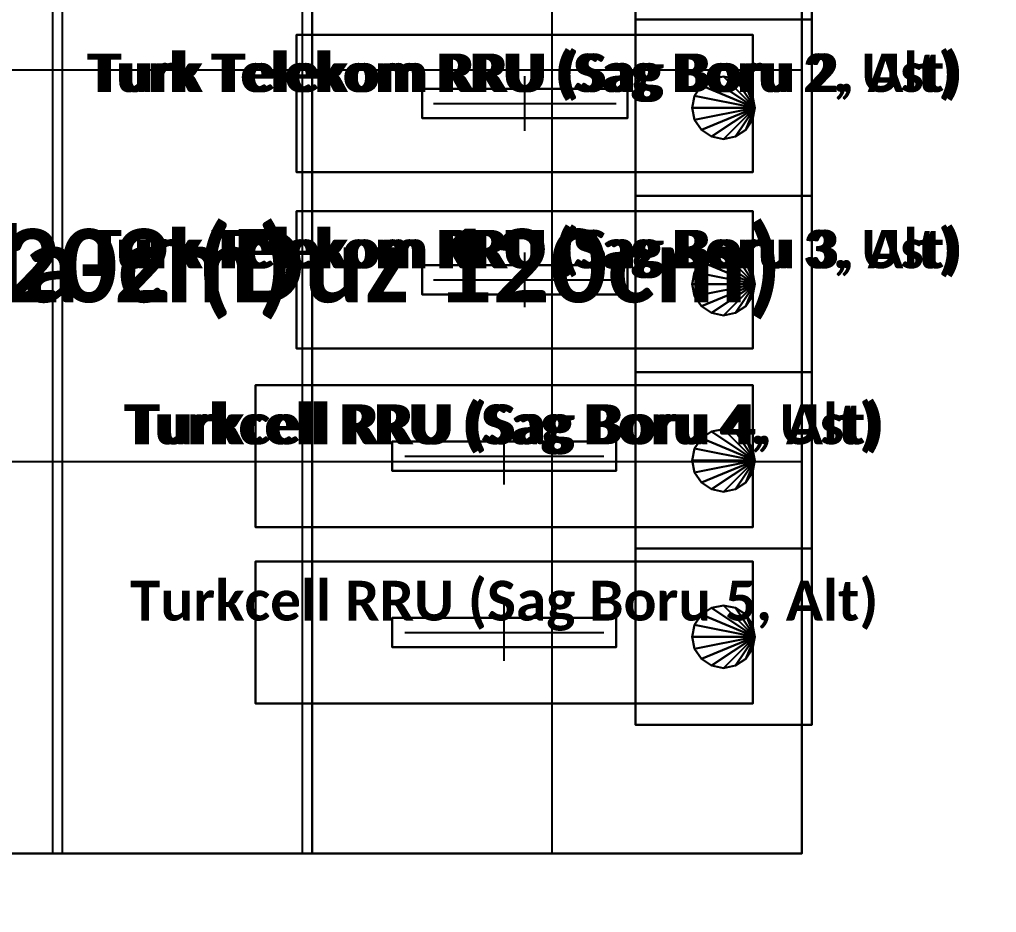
# Model space of a CAD drawing. Header units: millimetres. Extents: x -15000 to 15000, y -45082 to 2000.
# Drawn here: x -1559 to -562, y 518 to 1430 of the extents above; entities that cross this region are included whole.
import ezdxf
from ezdxf.enums import TextEntityAlignment as Align

# ---------------------------------------------------------------- set-up
doc = ezdxf.new("R2010")
doc.units = ezdxf.units.MM
for name, color, linetype in [('BLOK_OZEL_PLATFORM', 140, 'CONTINUOUS'), ('EKP_TURK_TELEKOM_RRU', 4, 'CONTINUOUS'), ('EKP_TURKCELL_RRU', 5, 'CONTINUOUS'), ('MONTAJ_BORULARI', 2, 'CONTINUOUS'), ('ZEMIN_PLATFORM', 8, 'CONTINUOUS')]:
    doc.layers.add(name, color=color, linetype=linetype)
doc.styles.get("Standard").update_dxf_attribs({"font": 'calibrib.ttf'})

msp = doc.modelspace()

# ---------------------------------------------------------------- linework, layer by layer
at = {"layer": 'BLOK_OZEL_PLATFORM'}
for p, q in [((-1525.52, 578.79, 11), (-1525.52, 1778.79, 11)), ((-1515.52, 578.79, 11), (-1515.52, 1778.79, 11)), ((-1270.52, 578.79, 11), (-1270.52, 1778.79, 11)), ((-1260.52, 578.79, -29), (-1260.52, 1778.79, -29)), ((-1260.52, 578.79, 11), (-1260.52, 1778.79, 11)), ((-1015.52, 578.79, 11), (-1015.52, 1778.79, 11)), ((-760.52, 578.79, -29), (-760.52, 1778.79, -29)), ((-760.52, 578.79, 11), (-760.52, 1778.79, 11)), ((-2280.52, 1378.79, 11), (-1260.52, 1378.79, 11)), ((-1780.52, 1378.79, 11), (-760.52, 1378.79, 11)), ((-2280.52, 978.79, 11), (-1260.52, 978.79, 11)), ((-1780.52, 978.79, 11), (-760.52, 978.79, 11)), ((-2280.52, 578.79, -29), (-1260.52, 578.79, -29)), ((-2280.52, 578.79, 11), (-1260.52, 578.79, 11)), ((-1780.52, 578.79, -29), (-760.52, 578.79, -29)), ((-1780.52, 578.79, 11), (-760.52, 578.79, 11)), ((-1260.52, 578.79, -29), (-1260.52, 578.79, 11)), ((-760.52, 578.79, -29), (-760.52, 578.79, 11))]:
    msp.add_line(p, q, dxfattribs=at)
for points in [[(-2280.52, 578.79, -29), (-1260.52, 578.79, -29), (-1260.52, 1778.79, -29), (-2280.52, 1778.79, -29)], [(-2280.52, 578.79, 11), (-1260.52, 578.79, 11), (-1260.52, 1778.79, 11), (-2280.52, 1778.79, 11)], [(-1780.52, 578.79, -29), (-760.52, 578.79, -29), (-760.52, 1778.79, -29), (-1780.52, 1778.79, -29)], [(-1780.52, 578.79, 11), (-760.52, 578.79, 11), (-760.52, 1778.79, 11), (-1780.52, 1778.79, 11)], [(-1260.52, 578.79, -29), (-1260.52, 1778.79, -29), (-1260.52, 1778.79, 11), (-1260.52, 578.79, 11)], [(-760.52, 578.79, -29), (-760.52, 1778.79, -29), (-760.52, 1778.79, 11), (-760.52, 578.79, 11)], [(-2280.52, 578.79, -29), (-1260.52, 578.79, -29), (-1260.52, 578.79, 11), (-2280.52, 578.79, 11)], [(-1780.52, 578.79, -29), (-760.52, 578.79, -29), (-760.52, 578.79, 11), (-1780.52, 578.79, 11)]]:
    msp.add_3dface(points, dxfattribs=at)
at = {"layer": 'EKP_TURK_TELEKOM_RRU'}
for p, q in [((-810.52, 1414.29, 360), (-1276.52, 1414.29, 360)), ((-1276.52, 1414.29, 360), (-1276.52, 1274.29, 360)), ((-810.52, 1414.29, 870), (-1276.52, 1414.29, 870)), ((-1276.52, 1414.29, 870), (-1276.52, 1274.29, 870)), ((-1276.52, 1414.29, 360), (-1276.52, 1414.29, 870)), ((-810.52, 1414.29, 1140), (-1276.52, 1414.29, 1140)), ((-1276.52, 1414.29, 1140), (-1276.52, 1274.29, 1140)), ((-810.52, 1414.29, 1650), (-1276.52, 1414.29, 1650)), ((-1276.52, 1414.29, 1650), (-1276.52, 1274.29, 1650)), ((-1276.52, 1414.29, 1140), (-1276.52, 1414.29, 1650)), ((-810.52, 1274.29, 360), (-810.52, 1414.29, 360)), ((-810.52, 1274.29, 870), (-810.52, 1414.29, 870)), ((-810.52, 1414.29, 360), (-810.52, 1414.29, 870)), ((-810.52, 1274.29, 1140), (-810.52, 1414.29, 1140)), ((-810.52, 1274.29, 1650), (-810.52, 1414.29, 1650)), ((-810.52, 1414.29, 1140), (-810.52, 1414.29, 1650)), ((-1043.52, 1316.29, 870), (-1043.52, 1372.29, 870)), ((-1043.52, 1316.29, 1650), (-1043.52, 1372.29, 1650)), ((-938.67, 1359.29, 870), (-1148.37, 1359.29, 870)), ((-1148.37, 1359.29, 870), (-1148.37, 1329.29, 870)), ((-938.67, 1359.29, 900), (-1148.37, 1359.29, 900)), ((-1148.37, 1359.29, 900), (-1148.37, 1329.29, 900)), ((-1148.37, 1359.29, 870), (-1148.37, 1359.29, 900)), ((-938.67, 1359.29, 1650), (-1148.37, 1359.29, 1650)), ((-1148.37, 1359.29, 1650), (-1148.37, 1329.29, 1650)), ((-938.67, 1359.29, 1680), (-1148.37, 1359.29, 1680)), ((-1148.37, 1359.29, 1680), (-1148.37, 1329.29, 1680)), ((-1148.37, 1359.29, 1650), (-1148.37, 1359.29, 1680)), ((-938.67, 1329.29, 870), (-938.67, 1359.29, 870)), ((-938.67, 1329.29, 900), (-938.67, 1359.29, 900)), ((-938.67, 1359.29, 870), (-938.67, 1359.29, 900)), ((-938.67, 1329.29, 1650), (-938.67, 1359.29, 1650)), ((-938.67, 1329.29, 1680), (-938.67, 1359.29, 1680)), ((-938.67, 1359.29, 1650), (-938.67, 1359.29, 1680)), ((-1136.72, 1344.29, 870), (-950.32, 1344.29, 870)), ((-1136.72, 1344.29, 1650), (-950.32, 1344.29, 1650)), ((-1148.37, 1329.29, 870), (-938.67, 1329.29, 870)), ((-1148.37, 1329.29, 900), (-938.67, 1329.29, 900)), ((-1148.37, 1329.29, 870), (-1148.37, 1329.29, 900)), ((-1148.37, 1329.29, 1650), (-938.67, 1329.29, 1650)), ((-1148.37, 1329.29, 1680), (-938.67, 1329.29, 1680)), ((-1148.37, 1329.29, 1650), (-1148.37, 1329.29, 1680)), ((-938.67, 1329.29, 870), (-938.67, 1329.29, 900)), ((-938.67, 1329.29, 1650), (-938.67, 1329.29, 1680)), ((-1276.52, 1274.29, 360), (-810.52, 1274.29, 360)), ((-1276.52, 1274.29, 870), (-810.52, 1274.29, 870)), ((-1276.52, 1274.29, 360), (-1276.52, 1274.29, 870)), ((-1276.52, 1274.29, 1140), (-810.52, 1274.29, 1140)), ((-1276.52, 1274.29, 1650), (-810.52, 1274.29, 1650)), ((-1276.52, 1274.29, 1140), (-1276.52, 1274.29, 1650)), ((-810.52, 1274.29, 360), (-810.52, 1274.29, 870)), ((-810.52, 1274.29, 1140), (-810.52, 1274.29, 1650)), ((-810.52, 1234.29, 360), (-1276.52, 1234.29, 360)), ((-1276.52, 1234.29, 360), (-1276.52, 1094.29, 360)), ((-810.52, 1234.29, 870), (-1276.52, 1234.29, 870)), ((-1276.52, 1234.29, 870), (-1276.52, 1094.29, 870)), ((-1276.52, 1234.29, 360), (-1276.52, 1234.29, 870)), ((-810.52, 1234.29, 1140), (-1276.52, 1234.29, 1140)), ((-1276.52, 1234.29, 1140), (-1276.52, 1094.29, 1140)), ((-810.52, 1234.29, 1650), (-1276.52, 1234.29, 1650)), ((-1276.52, 1234.29, 1650), (-1276.52, 1094.29, 1650)), ((-1276.52, 1234.29, 1140), (-1276.52, 1234.29, 1650)), ((-810.52, 1094.29, 360), (-810.52, 1234.29, 360)), ((-810.52, 1094.29, 870), (-810.52, 1234.29, 870)), ((-810.52, 1234.29, 360), (-810.52, 1234.29, 870)), ((-810.52, 1094.29, 1140), (-810.52, 1234.29, 1140)), ((-810.52, 1094.29, 1650), (-810.52, 1234.29, 1650)), ((-810.52, 1234.29, 1140), (-810.52, 1234.29, 1650)), ((-1043.52, 1136.29, 870), (-1043.52, 1192.29, 870)), ((-1043.52, 1136.29, 1650), (-1043.52, 1192.29, 1650)), ((-938.67, 1179.29, 870), (-1148.37, 1179.29, 870)), ((-1148.37, 1179.29, 870), (-1148.37, 1149.29, 870)), ((-938.67, 1179.29, 900), (-1148.37, 1179.29, 900)), ((-1148.37, 1179.29, 900), (-1148.37, 1149.29, 900)), ((-1148.37, 1179.29, 870), (-1148.37, 1179.29, 900)), ((-938.67, 1179.29, 1650), (-1148.37, 1179.29, 1650)), ((-1148.37, 1179.29, 1650), (-1148.37, 1149.29, 1650)), ((-938.67, 1179.29, 1680), (-1148.37, 1179.29, 1680)), ((-1148.37, 1179.29, 1680), (-1148.37, 1149.29, 1680)), ((-1148.37, 1179.29, 1650), (-1148.37, 1179.29, 1680)), ((-938.67, 1149.29, 870), (-938.67, 1179.29, 870)), ((-938.67, 1149.29, 900), (-938.67, 1179.29, 900)), ((-938.67, 1179.29, 870), (-938.67, 1179.29, 900)), ((-938.67, 1149.29, 1650), (-938.67, 1179.29, 1650)), ((-938.67, 1149.29, 1680), (-938.67, 1179.29, 1680)), ((-938.67, 1179.29, 1650), (-938.67, 1179.29, 1680)), ((-1136.72, 1164.29, 870), (-950.32, 1164.29, 870)), ((-1136.72, 1164.29, 1650), (-950.32, 1164.29, 1650)), ((-1148.37, 1149.29, 870), (-938.67, 1149.29, 870)), ((-1148.37, 1149.29, 900), (-938.67, 1149.29, 900)), ((-1148.37, 1149.29, 870), (-1148.37, 1149.29, 900)), ((-1148.37, 1149.29, 1650), (-938.67, 1149.29, 1650)), ((-1148.37, 1149.29, 1680), (-938.67, 1149.29, 1680)), ((-1148.37, 1149.29, 1650), (-1148.37, 1149.29, 1680)), ((-938.67, 1149.29, 870), (-938.67, 1149.29, 900)), ((-938.67, 1149.29, 1650), (-938.67, 1149.29, 1680)), ((-1276.52, 1094.29, 360), (-810.52, 1094.29, 360)), ((-1276.52, 1094.29, 870), (-810.52, 1094.29, 870)), ((-1276.52, 1094.29, 360), (-1276.52, 1094.29, 870)), ((-1276.52, 1094.29, 1140), (-810.52, 1094.29, 1140)), ((-1276.52, 1094.29, 1650), (-810.52, 1094.29, 1650)), ((-1276.52, 1094.29, 1140), (-1276.52, 1094.29, 1650)), ((-810.52, 1094.29, 360), (-810.52, 1094.29, 870)), ((-810.52, 1094.29, 1140), (-810.52, 1094.29, 1650))]:
    msp.add_line(p, q, dxfattribs=at)
for points in [[(-1276.52, 1274.29, 360), (-810.52, 1274.29, 360), (-810.52, 1414.29, 360), (-1276.52, 1414.29, 360)], [(-1276.52, 1274.29, 870), (-810.52, 1274.29, 870), (-810.52, 1414.29, 870), (-1276.52, 1414.29, 870)], [(-1276.52, 1414.29, 360), (-810.52, 1414.29, 360), (-810.52, 1414.29, 870), (-1276.52, 1414.29, 870)], [(-1276.52, 1274.29, 360), (-1276.52, 1414.29, 360), (-1276.52, 1414.29, 870), (-1276.52, 1274.29, 870)], [(-1276.52, 1274.29, 1140), (-810.52, 1274.29, 1140), (-810.52, 1414.29, 1140), (-1276.52, 1414.29, 1140)], [(-1276.52, 1274.29, 1650), (-810.52, 1274.29, 1650), (-810.52, 1414.29, 1650), (-1276.52, 1414.29, 1650)], [(-1276.52, 1414.29, 1140), (-810.52, 1414.29, 1140), (-810.52, 1414.29, 1650), (-1276.52, 1414.29, 1650)], [(-1276.52, 1274.29, 1140), (-1276.52, 1414.29, 1140), (-1276.52, 1414.29, 1650), (-1276.52, 1274.29, 1650)], [(-810.52, 1274.29, 360), (-810.52, 1414.29, 360), (-810.52, 1414.29, 870), (-810.52, 1274.29, 870)], [(-810.52, 1274.29, 1140), (-810.52, 1414.29, 1140), (-810.52, 1414.29, 1650), (-810.52, 1274.29, 1650)], [(-1148.37, 1329.29, 870), (-938.67, 1329.29, 870), (-938.67, 1359.29, 870), (-1148.37, 1359.29, 870)], [(-1148.37, 1329.29, 900), (-938.67, 1329.29, 900), (-938.67, 1359.29, 900), (-1148.37, 1359.29, 900)], [(-1148.37, 1359.29, 870), (-938.67, 1359.29, 870), (-938.67, 1359.29, 900), (-1148.37, 1359.29, 900)], [(-1148.37, 1329.29, 870), (-1148.37, 1359.29, 870), (-1148.37, 1359.29, 900), (-1148.37, 1329.29, 900)], [(-1148.37, 1329.29, 1650), (-938.67, 1329.29, 1650), (-938.67, 1359.29, 1650), (-1148.37, 1359.29, 1650)], [(-1148.37, 1329.29, 1680), (-938.67, 1329.29, 1680), (-938.67, 1359.29, 1680), (-1148.37, 1359.29, 1680)], [(-1148.37, 1359.29, 1650), (-938.67, 1359.29, 1650), (-938.67, 1359.29, 1680), (-1148.37, 1359.29, 1680)], [(-1148.37, 1329.29, 1650), (-1148.37, 1359.29, 1650), (-1148.37, 1359.29, 1680), (-1148.37, 1329.29, 1680)], [(-938.67, 1329.29, 870), (-938.67, 1359.29, 870), (-938.67, 1359.29, 900), (-938.67, 1329.29, 900)], [(-938.67, 1329.29, 1650), (-938.67, 1359.29, 1650), (-938.67, 1359.29, 1680), (-938.67, 1329.29, 1680)], [(-1148.37, 1329.29, 870), (-938.67, 1329.29, 870), (-938.67, 1329.29, 900), (-1148.37, 1329.29, 900)], [(-1148.37, 1329.29, 1650), (-938.67, 1329.29, 1650), (-938.67, 1329.29, 1680), (-1148.37, 1329.29, 1680)], [(-1276.52, 1274.29, 360), (-810.52, 1274.29, 360), (-810.52, 1274.29, 870), (-1276.52, 1274.29, 870)], [(-1276.52, 1274.29, 1140), (-810.52, 1274.29, 1140), (-810.52, 1274.29, 1650), (-1276.52, 1274.29, 1650)], [(-1276.52, 1094.29, 360), (-810.52, 1094.29, 360), (-810.52, 1234.29, 360), (-1276.52, 1234.29, 360)], [(-1276.52, 1094.29, 870), (-810.52, 1094.29, 870), (-810.52, 1234.29, 870), (-1276.52, 1234.29, 870)], [(-1276.52, 1234.29, 360), (-810.52, 1234.29, 360), (-810.52, 1234.29, 870), (-1276.52, 1234.29, 870)], [(-1276.52, 1094.29, 360), (-1276.52, 1234.29, 360), (-1276.52, 1234.29, 870), (-1276.52, 1094.29, 870)], [(-1276.52, 1094.29, 1140), (-810.52, 1094.29, 1140), (-810.52, 1234.29, 1140), (-1276.52, 1234.29, 1140)], [(-1276.52, 1094.29, 1650), (-810.52, 1094.29, 1650), (-810.52, 1234.29, 1650), (-1276.52, 1234.29, 1650)], [(-1276.52, 1234.29, 1140), (-810.52, 1234.29, 1140), (-810.52, 1234.29, 1650), (-1276.52, 1234.29, 1650)], [(-1276.52, 1094.29, 1140), (-1276.52, 1234.29, 1140), (-1276.52, 1234.29, 1650), (-1276.52, 1094.29, 1650)], [(-810.52, 1094.29, 360), (-810.52, 1234.29, 360), (-810.52, 1234.29, 870), (-810.52, 1094.29, 870)], [(-810.52, 1094.29, 1140), (-810.52, 1234.29, 1140), (-810.52, 1234.29, 1650), (-810.52, 1094.29, 1650)], [(-1148.37, 1149.29, 870), (-938.67, 1149.29, 870), (-938.67, 1179.29, 870), (-1148.37, 1179.29, 870)], [(-1148.37, 1149.29, 900), (-938.67, 1149.29, 900), (-938.67, 1179.29, 900), (-1148.37, 1179.29, 900)], [(-1148.37, 1179.29, 870), (-938.67, 1179.29, 870), (-938.67, 1179.29, 900), (-1148.37, 1179.29, 900)], [(-1148.37, 1149.29, 870), (-1148.37, 1179.29, 870), (-1148.37, 1179.29, 900), (-1148.37, 1149.29, 900)], [(-1148.37, 1149.29, 1650), (-938.67, 1149.29, 1650), (-938.67, 1179.29, 1650), (-1148.37, 1179.29, 1650)], [(-1148.37, 1149.29, 1680), (-938.67, 1149.29, 1680), (-938.67, 1179.29, 1680), (-1148.37, 1179.29, 1680)], [(-1148.37, 1179.29, 1650), (-938.67, 1179.29, 1650), (-938.67, 1179.29, 1680), (-1148.37, 1179.29, 1680)], [(-1148.37, 1149.29, 1650), (-1148.37, 1179.29, 1650), (-1148.37, 1179.29, 1680), (-1148.37, 1149.29, 1680)], [(-938.67, 1149.29, 870), (-938.67, 1179.29, 870), (-938.67, 1179.29, 900), (-938.67, 1149.29, 900)], [(-938.67, 1149.29, 1650), (-938.67, 1179.29, 1650), (-938.67, 1179.29, 1680), (-938.67, 1149.29, 1680)], [(-1148.37, 1149.29, 870), (-938.67, 1149.29, 870), (-938.67, 1149.29, 900), (-1148.37, 1149.29, 900)], [(-1148.37, 1149.29, 1650), (-938.67, 1149.29, 1650), (-938.67, 1149.29, 1680), (-1148.37, 1149.29, 1680)], [(-1276.52, 1094.29, 360), (-810.52, 1094.29, 360), (-810.52, 1094.29, 870), (-1276.52, 1094.29, 870)], [(-1276.52, 1094.29, 1140), (-810.52, 1094.29, 1140), (-810.52, 1094.29, 1650), (-1276.52, 1094.29, 1650)]]:
    msp.add_3dface(points, dxfattribs=at)
at = {"layer": 'EKP_TURKCELL_RRU'}
for p, q in [((-810.52, 1056.79, 333.5), (-1318.52, 1056.79, 333.5)), ((-1318.52, 1056.79, 333.5), (-1318.52, 911.79, 333.5)), ((-810.52, 1056.79, 896.5), (-1318.52, 1056.79, 896.5)), ((-1318.52, 1056.79, 896.5), (-1318.52, 911.79, 896.5)), ((-1318.52, 1056.79, 333.5), (-1318.52, 1056.79, 896.5)), ((-810.52, 1056.79, 1113.5), (-1318.52, 1056.79, 1113.5)), ((-1318.52, 1056.79, 1113.5), (-1318.52, 911.79, 1113.5)), ((-810.52, 1056.79, 1676.5), (-1318.52, 1056.79, 1676.5)), ((-1318.52, 1056.79, 1676.5), (-1318.52, 911.79, 1676.5)), ((-1318.52, 1056.79, 1113.5), (-1318.52, 1056.79, 1676.5)), ((-810.52, 911.79, 333.5), (-810.52, 1056.79, 333.5)), ((-810.52, 911.79, 896.5), (-810.52, 1056.79, 896.5)), ((-810.52, 1056.79, 333.5), (-810.52, 1056.79, 896.5)), ((-810.52, 911.79, 1113.5), (-810.52, 1056.79, 1113.5)), ((-810.52, 911.79, 1676.5), (-810.52, 1056.79, 1676.5)), ((-810.52, 1056.79, 1113.5), (-810.52, 1056.79, 1676.5)), ((-1064.52, 955.29, 896.5), (-1064.52, 1013.29, 896.5)), ((-1064.52, 955.29, 1676.5), (-1064.52, 1013.29, 1676.5)), ((-950.22, 999.29, 896.5), (-1178.82, 999.29, 896.5)), ((-1178.82, 999.29, 896.5), (-1178.82, 969.29, 896.5)), ((-950.22, 999.29, 926.5), (-1178.82, 999.29, 926.5)), ((-1178.82, 999.29, 926.5), (-1178.82, 969.29, 926.5)), ((-1178.82, 999.29, 896.5), (-1178.82, 999.29, 926.5)), ((-950.22, 999.29, 1676.5), (-1178.82, 999.29, 1676.5)), ((-1178.82, 999.29, 1676.5), (-1178.82, 969.29, 1676.5)), ((-950.22, 999.29, 1706.5), (-1178.82, 999.29, 1706.5)), ((-1178.82, 999.29, 1706.5), (-1178.82, 969.29, 1706.5)), ((-1178.82, 999.29, 1676.5), (-1178.82, 999.29, 1706.5)), ((-950.22, 969.29, 896.5), (-950.22, 999.29, 896.5)), ((-950.22, 969.29, 926.5), (-950.22, 999.29, 926.5)), ((-950.22, 999.29, 896.5), (-950.22, 999.29, 926.5)), ((-950.22, 969.29, 1676.5), (-950.22, 999.29, 1676.5)), ((-950.22, 969.29, 1706.5), (-950.22, 999.29, 1706.5)), ((-950.22, 999.29, 1676.5), (-950.22, 999.29, 1706.5)), ((-1166.12, 984.29, 896.5), (-962.92, 984.29, 896.5)), ((-1166.12, 984.29, 1676.5), (-962.92, 984.29, 1676.5)), ((-1178.82, 969.29, 896.5), (-950.22, 969.29, 896.5)), ((-1178.82, 969.29, 926.5), (-950.22, 969.29, 926.5)), ((-1178.82, 969.29, 896.5), (-1178.82, 969.29, 926.5)), ((-1178.82, 969.29, 1676.5), (-950.22, 969.29, 1676.5)), ((-1178.82, 969.29, 1706.5), (-950.22, 969.29, 1706.5)), ((-1178.82, 969.29, 1676.5), (-1178.82, 969.29, 1706.5)), ((-950.22, 969.29, 896.5), (-950.22, 969.29, 926.5)), ((-950.22, 969.29, 1676.5), (-950.22, 969.29, 1706.5)), ((-1318.52, 911.79, 333.5), (-810.52, 911.79, 333.5)), ((-1318.52, 911.79, 896.5), (-810.52, 911.79, 896.5)), ((-1318.52, 911.79, 333.5), (-1318.52, 911.79, 896.5)), ((-1318.52, 911.79, 1113.5), (-810.52, 911.79, 1113.5)), ((-1318.52, 911.79, 1676.5), (-810.52, 911.79, 1676.5)), ((-1318.52, 911.79, 1113.5), (-1318.52, 911.79, 1676.5)), ((-810.52, 911.79, 333.5), (-810.52, 911.79, 896.5)), ((-810.52, 911.79, 1113.5), (-810.52, 911.79, 1676.5)), ((-810.52, 876.79, 333.5), (-1318.52, 876.79, 333.5)), ((-1318.52, 876.79, 333.5), (-1318.52, 731.79, 333.5)), ((-810.52, 876.79, 896.5), (-1318.52, 876.79, 896.5)), ((-1318.52, 876.79, 896.5), (-1318.52, 731.79, 896.5)), ((-1318.52, 876.79, 333.5), (-1318.52, 876.79, 896.5)), ((-810.52, 731.79, 333.5), (-810.52, 876.79, 333.5)), ((-810.52, 731.79, 896.5), (-810.52, 876.79, 896.5)), ((-810.52, 876.79, 333.5), (-810.52, 876.79, 896.5)), ((-1064.52, 775.29, 896.5), (-1064.52, 833.29, 896.5)), ((-950.22, 819.29, 896.5), (-1178.82, 819.29, 896.5)), ((-1178.82, 819.29, 896.5), (-1178.82, 789.29, 896.5)), ((-950.22, 819.29, 926.5), (-1178.82, 819.29, 926.5)), ((-1178.82, 819.29, 926.5), (-1178.82, 789.29, 926.5)), ((-1178.82, 819.29, 896.5), (-1178.82, 819.29, 926.5)), ((-950.22, 789.29, 896.5), (-950.22, 819.29, 896.5)), ((-950.22, 789.29, 926.5), (-950.22, 819.29, 926.5)), ((-950.22, 819.29, 896.5), (-950.22, 819.29, 926.5)), ((-1166.12, 804.29, 896.5), (-962.92, 804.29, 896.5)), ((-1178.82, 789.29, 896.5), (-950.22, 789.29, 896.5)), ((-1178.82, 789.29, 926.5), (-950.22, 789.29, 926.5)), ((-1178.82, 789.29, 896.5), (-1178.82, 789.29, 926.5)), ((-950.22, 789.29, 896.5), (-950.22, 789.29, 926.5)), ((-1318.52, 731.79, 333.5), (-810.52, 731.79, 333.5)), ((-1318.52, 731.79, 896.5), (-810.52, 731.79, 896.5)), ((-1318.52, 731.79, 333.5), (-1318.52, 731.79, 896.5)), ((-810.52, 731.79, 333.5), (-810.52, 731.79, 896.5))]:
    msp.add_line(p, q, dxfattribs=at)
for points in [[(-1318.52, 911.79, 333.5), (-810.52, 911.79, 333.5), (-810.52, 1056.79, 333.5), (-1318.52, 1056.79, 333.5)], [(-1318.52, 911.79, 896.5), (-810.52, 911.79, 896.5), (-810.52, 1056.79, 896.5), (-1318.52, 1056.79, 896.5)], [(-1318.52, 1056.79, 333.5), (-810.52, 1056.79, 333.5), (-810.52, 1056.79, 896.5), (-1318.52, 1056.79, 896.5)], [(-1318.52, 911.79, 333.5), (-1318.52, 1056.79, 333.5), (-1318.52, 1056.79, 896.5), (-1318.52, 911.79, 896.5)], [(-1318.52, 911.79, 1113.5), (-810.52, 911.79, 1113.5), (-810.52, 1056.79, 1113.5), (-1318.52, 1056.79, 1113.5)], [(-1318.52, 911.79, 1676.5), (-810.52, 911.79, 1676.5), (-810.52, 1056.79, 1676.5), (-1318.52, 1056.79, 1676.5)], [(-1318.52, 1056.79, 1113.5), (-810.52, 1056.79, 1113.5), (-810.52, 1056.79, 1676.5), (-1318.52, 1056.79, 1676.5)], [(-1318.52, 911.79, 1113.5), (-1318.52, 1056.79, 1113.5), (-1318.52, 1056.79, 1676.5), (-1318.52, 911.79, 1676.5)], [(-810.52, 911.79, 333.5), (-810.52, 1056.79, 333.5), (-810.52, 1056.79, 896.5), (-810.52, 911.79, 896.5)], [(-810.52, 911.79, 1113.5), (-810.52, 1056.79, 1113.5), (-810.52, 1056.79, 1676.5), (-810.52, 911.79, 1676.5)], [(-1178.82, 969.29, 896.5), (-950.22, 969.29, 896.5), (-950.22, 999.29, 896.5), (-1178.82, 999.29, 896.5)], [(-1178.82, 969.29, 926.5), (-950.22, 969.29, 926.5), (-950.22, 999.29, 926.5), (-1178.82, 999.29, 926.5)], [(-1178.82, 999.29, 896.5), (-950.22, 999.29, 896.5), (-950.22, 999.29, 926.5), (-1178.82, 999.29, 926.5)], [(-1178.82, 969.29, 896.5), (-1178.82, 999.29, 896.5), (-1178.82, 999.29, 926.5), (-1178.82, 969.29, 926.5)], [(-1178.82, 969.29, 1676.5), (-950.22, 969.29, 1676.5), (-950.22, 999.29, 1676.5), (-1178.82, 999.29, 1676.5)], [(-1178.82, 969.29, 1706.5), (-950.22, 969.29, 1706.5), (-950.22, 999.29, 1706.5), (-1178.82, 999.29, 1706.5)], [(-1178.82, 999.29, 1676.5), (-950.22, 999.29, 1676.5), (-950.22, 999.29, 1706.5), (-1178.82, 999.29, 1706.5)], [(-1178.82, 969.29, 1676.5), (-1178.82, 999.29, 1676.5), (-1178.82, 999.29, 1706.5), (-1178.82, 969.29, 1706.5)], [(-950.22, 969.29, 896.5), (-950.22, 999.29, 896.5), (-950.22, 999.29, 926.5), (-950.22, 969.29, 926.5)], [(-950.22, 969.29, 1676.5), (-950.22, 999.29, 1676.5), (-950.22, 999.29, 1706.5), (-950.22, 969.29, 1706.5)], [(-1178.82, 969.29, 896.5), (-950.22, 969.29, 896.5), (-950.22, 969.29, 926.5), (-1178.82, 969.29, 926.5)], [(-1178.82, 969.29, 1676.5), (-950.22, 969.29, 1676.5), (-950.22, 969.29, 1706.5), (-1178.82, 969.29, 1706.5)], [(-1318.52, 911.79, 333.5), (-810.52, 911.79, 333.5), (-810.52, 911.79, 896.5), (-1318.52, 911.79, 896.5)], [(-1318.52, 911.79, 1113.5), (-810.52, 911.79, 1113.5), (-810.52, 911.79, 1676.5), (-1318.52, 911.79, 1676.5)], [(-1318.52, 731.79, 333.5), (-810.52, 731.79, 333.5), (-810.52, 876.79, 333.5), (-1318.52, 876.79, 333.5)], [(-1318.52, 731.79, 896.5), (-810.52, 731.79, 896.5), (-810.52, 876.79, 896.5), (-1318.52, 876.79, 896.5)], [(-1318.52, 876.79, 333.5), (-810.52, 876.79, 333.5), (-810.52, 876.79, 896.5), (-1318.52, 876.79, 896.5)], [(-1318.52, 731.79, 333.5), (-1318.52, 876.79, 333.5), (-1318.52, 876.79, 896.5), (-1318.52, 731.79, 896.5)], [(-810.52, 731.79, 333.5), (-810.52, 876.79, 333.5), (-810.52, 876.79, 896.5), (-810.52, 731.79, 896.5)], [(-1178.82, 789.29, 896.5), (-950.22, 789.29, 896.5), (-950.22, 819.29, 896.5), (-1178.82, 819.29, 896.5)], [(-1178.82, 789.29, 926.5), (-950.22, 789.29, 926.5), (-950.22, 819.29, 926.5), (-1178.82, 819.29, 926.5)], [(-1178.82, 819.29, 896.5), (-950.22, 819.29, 896.5), (-950.22, 819.29, 926.5), (-1178.82, 819.29, 926.5)], [(-1178.82, 789.29, 896.5), (-1178.82, 819.29, 896.5), (-1178.82, 819.29, 926.5), (-1178.82, 789.29, 926.5)], [(-950.22, 789.29, 896.5), (-950.22, 819.29, 896.5), (-950.22, 819.29, 926.5), (-950.22, 789.29, 926.5)], [(-1178.82, 789.29, 896.5), (-950.22, 789.29, 896.5), (-950.22, 789.29, 926.5), (-1178.82, 789.29, 926.5)], [(-1318.52, 731.79, 333.5), (-810.52, 731.79, 333.5), (-810.52, 731.79, 896.5), (-1318.52, 731.79, 896.5)]]:
    msp.add_3dface(points, dxfattribs=at)
at = {"layer": 'MONTAJ_BORULARI'}
for p, q in [((-930.5, 1610), (-930.5, 1430)), ((-930.5, 1610, 15), (-930.5, 1430, 15)), ((-750.5, 1430), (-750.5, 1610)), ((-750.5, 1430, 15), (-750.5, 1610, 15)), ((-930.5, 1430), (-750.5, 1430)), ((-930.5, 1430, 15), (-750.5, 1430, 15)), ((-930.5, 1430), (-930.5, 1430, 15)), ((-750.5, 1430), (-930.5, 1430)), ((-930.5, 1430), (-930.5, 1250)), ((-750.5, 1430, 15), (-930.5, 1430, 15)), ((-930.5, 1430, 15), (-930.5, 1250, 15)), ((-930.5, 1430), (-930.5, 1430, 15)), ((-750.5, 1430), (-750.5, 1430, 15)), ((-750.5, 1250), (-750.5, 1430)), ((-750.5, 1250, 15), (-750.5, 1430, 15)), ((-750.5, 1430), (-750.5, 1430, 15)), ((-852.75, 1369.56), (-863.13, 1362.63)), ((-852.75, 1369.56, 1700), (-863.13, 1362.63, 1700)), ((-840.5, 1372), (-852.75, 1369.56)), ((-840.5, 1372, 1700), (-852.75, 1369.56, 1700)), ((-828.25, 1369.56), (-840.5, 1372)), ((-828.25, 1369.56, 1700), (-840.5, 1372, 1700)), ((-840.5, 1372), (-840.5, 1372, 1700)), ((-817.87, 1362.63), (-828.25, 1369.56)), ((-817.87, 1362.63, 1700), (-828.25, 1369.56, 1700)), ((-863.13, 1362.63), (-870.06, 1352.25)), ((-863.13, 1362.63, 1700), (-870.06, 1352.25, 1700)), ((-810.94, 1352.25), (-817.87, 1362.63)), ((-810.94, 1352.25, 1700), (-817.87, 1362.63, 1700)), ((-870.06, 1352.25), (-872.5, 1340)), ((-870.06, 1352.25, 1700), (-872.5, 1340, 1700)), ((-808.5, 1340), (-810.94, 1352.25)), ((-808.5, 1340, 1700), (-810.94, 1352.25, 1700)), ((-872.5, 1340), (-870.06, 1327.75)), ((-872.5, 1340, 1700), (-870.06, 1327.75, 1700)), ((-872.5, 1340), (-872.5, 1340, 1700)), ((-810.94, 1327.75), (-808.5, 1340)), ((-810.94, 1327.75, 1700), (-808.5, 1340, 1700)), ((-808.5, 1340), (-808.5, 1340, 1700)), ((-870.06, 1327.75), (-863.13, 1317.37)), ((-870.06, 1327.75, 1700), (-863.13, 1317.37, 1700)), ((-817.87, 1317.37), (-810.94, 1327.75)), ((-817.87, 1317.37, 1700), (-810.94, 1327.75, 1700)), ((-863.13, 1317.37), (-852.75, 1310.44)), ((-863.13, 1317.37, 1700), (-852.75, 1310.44, 1700)), ((-828.25, 1310.44), (-817.87, 1317.37)), ((-828.25, 1310.44, 1700), (-817.87, 1317.37, 1700)), ((-852.75, 1310.44), (-840.5, 1308)), ((-852.75, 1310.44, 1700), (-840.5, 1308, 1700)), ((-840.5, 1308), (-828.25, 1310.44)), ((-840.5, 1308, 1700), (-828.25, 1310.44, 1700)), ((-840.5, 1308), (-840.5, 1308, 1700)), ((-930.5, 1250), (-750.5, 1250)), ((-930.5, 1250, 15), (-750.5, 1250, 15)), ((-930.5, 1250), (-930.5, 1250, 15)), ((-750.5, 1250), (-930.5, 1250)), ((-930.5, 1250), (-930.5, 1070)), ((-750.5, 1250, 15), (-930.5, 1250, 15)), ((-930.5, 1250, 15), (-930.5, 1070, 15)), ((-930.5, 1250), (-930.5, 1250, 15)), ((-750.5, 1250), (-750.5, 1250, 15)), ((-750.5, 1070), (-750.5, 1250)), ((-750.5, 1070, 15), (-750.5, 1250, 15)), ((-750.5, 1250), (-750.5, 1250, 15)), ((-852.75, 1189.56), (-863.13, 1182.63)), ((-852.75, 1189.56, 1700), (-863.13, 1182.63, 1700)), ((-840.5, 1192), (-852.75, 1189.56)), ((-840.5, 1192, 1700), (-852.75, 1189.56, 1700)), ((-828.25, 1189.56), (-840.5, 1192)), ((-828.25, 1189.56, 1700), (-840.5, 1192, 1700)), ((-840.5, 1192), (-840.5, 1192, 1700)), ((-817.87, 1182.63), (-828.25, 1189.56)), ((-817.87, 1182.63, 1700), (-828.25, 1189.56, 1700)), ((-863.13, 1182.63), (-870.06, 1172.25)), ((-863.13, 1182.63, 1700), (-870.06, 1172.25, 1700)), ((-810.94, 1172.25), (-817.87, 1182.63)), ((-810.94, 1172.25, 1700), (-817.87, 1182.63, 1700)), ((-870.06, 1172.25), (-872.5, 1160)), ((-870.06, 1172.25, 1700), (-872.5, 1160, 1700)), ((-808.5, 1160), (-810.94, 1172.25)), ((-808.5, 1160, 1700), (-810.94, 1172.25, 1700)), ((-872.5, 1160), (-870.06, 1147.75)), ((-872.5, 1160, 1700), (-870.06, 1147.75, 1700)), ((-872.5, 1160), (-872.5, 1160, 1700)), ((-810.94, 1147.75), (-808.5, 1160)), ((-810.94, 1147.75, 1700), (-808.5, 1160, 1700)), ((-808.5, 1160), (-808.5, 1160, 1700)), ((-870.06, 1147.75), (-863.13, 1137.37)), ((-870.06, 1147.75, 1700), (-863.13, 1137.37, 1700)), ((-817.87, 1137.37), (-810.94, 1147.75)), ((-817.87, 1137.37, 1700), (-810.94, 1147.75, 1700)), ((-863.13, 1137.37), (-852.75, 1130.44)), ((-863.13, 1137.37, 1700), (-852.75, 1130.44, 1700)), ((-828.25, 1130.44), (-817.87, 1137.37)), ((-828.25, 1130.44, 1700), (-817.87, 1137.37, 1700)), ((-852.75, 1130.44), (-840.5, 1128)), ((-852.75, 1130.44, 1700), (-840.5, 1128, 1700)), ((-840.5, 1128), (-828.25, 1130.44)), ((-840.5, 1128, 1700), (-828.25, 1130.44, 1700)), ((-840.5, 1128), (-840.5, 1128, 1700)), ((-930.5, 1070), (-750.5, 1070)), ((-930.5, 1070, 15), (-750.5, 1070, 15)), ((-930.5, 1070), (-930.5, 1070, 15)), ((-750.5, 1070), (-930.5, 1070)), ((-930.5, 1070), (-930.5, 890)), ((-750.5, 1070, 15), (-930.5, 1070, 15)), ((-930.5, 1070, 15), (-930.5, 890, 15)), ((-930.5, 1070), (-930.5, 1070, 15)), ((-750.5, 1070), (-750.5, 1070, 15)), ((-750.5, 890), (-750.5, 1070)), ((-750.5, 890, 15), (-750.5, 1070, 15)), ((-750.5, 1070), (-750.5, 1070, 15)), ((-852.75, 1009.56), (-863.13, 1002.63)), ((-852.75, 1009.56, 1700), (-863.13, 1002.63, 1700)), ((-840.5, 1012), (-852.75, 1009.56)), ((-840.5, 1012, 1700), (-852.75, 1009.56, 1700)), ((-828.25, 1009.56), (-840.5, 1012)), ((-828.25, 1009.56, 1700), (-840.5, 1012, 1700)), ((-840.5, 1012), (-840.5, 1012, 1700)), ((-817.87, 1002.63), (-828.25, 1009.56)), ((-817.87, 1002.63, 1700), (-828.25, 1009.56, 1700)), ((-863.13, 1002.63), (-870.06, 992.25)), ((-863.13, 1002.63, 1700), (-870.06, 992.25, 1700)), ((-810.94, 992.25), (-817.87, 1002.63)), ((-810.94, 992.25, 1700), (-817.87, 1002.63, 1700)), ((-870.06, 992.25), (-872.5, 980)), ((-870.06, 992.25, 1700), (-872.5, 980, 1700)), ((-808.5, 980), (-810.94, 992.25)), ((-808.5, 980, 1700), (-810.94, 992.25, 1700)), ((-872.5, 980), (-870.06, 967.75)), ((-872.5, 980, 1700), (-870.06, 967.75, 1700)), ((-872.5, 980), (-872.5, 980, 1700)), ((-810.94, 967.75), (-808.5, 980)), ((-810.94, 967.75, 1700), (-808.5, 980, 1700)), ((-808.5, 980), (-808.5, 980, 1700)), ((-870.06, 967.75), (-863.13, 957.37)), ((-870.06, 967.75, 1700), (-863.13, 957.37, 1700)), ((-817.87, 957.37), (-810.94, 967.75)), ((-817.87, 957.37, 1700), (-810.94, 967.75, 1700)), ((-863.13, 957.37), (-852.75, 950.44)), ((-863.13, 957.37, 1700), (-852.75, 950.44, 1700)), ((-852.75, 950.44), (-840.5, 948)), ((-852.75, 950.44, 1700), (-840.5, 948, 1700)), ((-840.5, 948), (-828.25, 950.44)), ((-840.5, 948, 1700), (-828.25, 950.44, 1700)), ((-840.5, 948), (-840.5, 948, 1700)), ((-828.25, 950.44), (-817.87, 957.37)), ((-828.25, 950.44, 1700), (-817.87, 957.37, 1700)), ((-930.5, 890), (-750.5, 890)), ((-930.5, 890, 15), (-750.5, 890, 15)), ((-930.5, 890), (-930.5, 890, 15)), ((-750.5, 890), (-930.5, 890)), ((-930.5, 890), (-930.5, 710)), ((-750.5, 890, 15), (-930.5, 890, 15)), ((-930.5, 890, 15), (-930.5, 710, 15)), ((-930.5, 890), (-930.5, 890, 15)), ((-750.5, 890), (-750.5, 890, 15)), ((-750.5, 710), (-750.5, 890)), ((-750.5, 710, 15), (-750.5, 890, 15)), ((-750.5, 890), (-750.5, 890, 15)), ((-852.75, 829.56), (-863.13, 822.63)), ((-852.75, 829.56, 1700), (-863.13, 822.63, 1700)), ((-840.5, 832), (-852.75, 829.56)), ((-840.5, 832, 1700), (-852.75, 829.56, 1700)), ((-828.25, 829.56), (-840.5, 832)), ((-828.25, 829.56, 1700), (-840.5, 832, 1700)), ((-840.5, 832), (-840.5, 832, 1700)), ((-817.87, 822.63), (-828.25, 829.56)), ((-817.87, 822.63, 1700), (-828.25, 829.56, 1700)), ((-863.13, 822.63), (-870.06, 812.25)), ((-863.13, 822.63, 1700), (-870.06, 812.25, 1700)), ((-810.94, 812.25), (-817.87, 822.63)), ((-810.94, 812.25, 1700), (-817.87, 822.63, 1700)), ((-870.06, 812.25), (-872.5, 800)), ((-870.06, 812.25, 1700), (-872.5, 800, 1700)), ((-808.5, 800), (-810.94, 812.25)), ((-808.5, 800, 1700), (-810.94, 812.25, 1700)), ((-872.5, 800), (-870.06, 787.75)), ((-872.5, 800, 1700), (-870.06, 787.75, 1700)), ((-872.5, 800), (-872.5, 800, 1700)), ((-810.94, 787.75), (-808.5, 800)), ((-810.94, 787.75, 1700), (-808.5, 800, 1700)), ((-808.5, 800), (-808.5, 800, 1700)), ((-870.06, 787.75), (-863.13, 777.37)), ((-870.06, 787.75, 1700), (-863.13, 777.37, 1700)), ((-817.87, 777.37), (-810.94, 787.75)), ((-817.87, 777.37, 1700), (-810.94, 787.75, 1700)), ((-863.13, 777.37), (-852.75, 770.44)), ((-863.13, 777.37, 1700), (-852.75, 770.44, 1700)), ((-852.75, 770.44), (-840.5, 768)), ((-852.75, 770.44, 1700), (-840.5, 768, 1700)), ((-840.5, 768), (-828.25, 770.44)), ((-840.5, 768, 1700), (-828.25, 770.44, 1700)), ((-828.25, 770.44), (-817.87, 777.37)), ((-828.25, 770.44, 1700), (-817.87, 777.37, 1700)), ((-840.5, 768), (-840.5, 768, 1700)), ((-930.5, 710), (-750.5, 710)), ((-930.5, 710, 15), (-750.5, 710, 15)), ((-930.5, 710), (-930.5, 710, 15)), ((-750.5, 710), (-750.5, 710, 15))]:
    msp.add_line(p, q, dxfattribs=at)
for points in [[(-930.5, 1430), (-750.5, 1430), (-750.5, 1610), (-930.5, 1610)], [(-930.5, 1430, 15), (-750.5, 1430, 15), (-750.5, 1610, 15), (-930.5, 1610, 15)], [(-930.5, 1430), (-930.5, 1610), (-930.5, 1610, 15), (-930.5, 1430, 15)], [(-750.5, 1430), (-750.5, 1610), (-750.5, 1610, 15), (-750.5, 1430, 15)], [(-930.5, 1430), (-750.5, 1430), (-750.5, 1430, 15), (-930.5, 1430, 15)], [(-930.5, 1250), (-750.5, 1250), (-750.5, 1430), (-930.5, 1430)], [(-930.5, 1250, 15), (-750.5, 1250, 15), (-750.5, 1430, 15), (-930.5, 1430, 15)], [(-930.5, 1430), (-750.5, 1430), (-750.5, 1430, 15), (-930.5, 1430, 15)], [(-930.5, 1250), (-930.5, 1430), (-930.5, 1430, 15), (-930.5, 1250, 15)], [(-750.5, 1250), (-750.5, 1430), (-750.5, 1430, 15), (-750.5, 1250, 15)], [(-852.75, 1369.56), (-863.13, 1362.63), (-863.13, 1362.63, 1700), (-852.75, 1369.56, 1700)], [(-808.5, 1340), (-852.75, 1369.56), (-863.13, 1362.63)], [(-808.5, 1340, 1700), (-852.75, 1369.56, 1700), (-863.13, 1362.63, 1700)], [(-840.5, 1372), (-852.75, 1369.56), (-852.75, 1369.56, 1700), (-840.5, 1372, 1700)], [(-808.5, 1340), (-840.5, 1372), (-852.75, 1369.56)], [(-808.5, 1340, 1700), (-840.5, 1372, 1700), (-852.75, 1369.56, 1700)], [(-828.25, 1369.56), (-840.5, 1372), (-840.5, 1372, 1700), (-828.25, 1369.56, 1700)], [(-808.5, 1340), (-828.25, 1369.56), (-840.5, 1372)], [(-808.5, 1340, 1700), (-828.25, 1369.56, 1700), (-840.5, 1372, 1700)], [(-817.87, 1362.63), (-828.25, 1369.56), (-828.25, 1369.56, 1700), (-817.87, 1362.63, 1700)], [(-808.5, 1340), (-817.87, 1362.63), (-828.25, 1369.56)], [(-808.5, 1340, 1700), (-817.87, 1362.63, 1700), (-828.25, 1369.56, 1700)], [(-863.13, 1362.63), (-870.06, 1352.25), (-870.06, 1352.25, 1700), (-863.13, 1362.63, 1700)], [(-808.5, 1340), (-863.13, 1362.63), (-870.06, 1352.25)], [(-808.5, 1340, 1700), (-863.13, 1362.63, 1700), (-870.06, 1352.25, 1700)], [(-810.94, 1352.25), (-817.87, 1362.63), (-817.87, 1362.63, 1700), (-810.94, 1352.25, 1700)], [(-808.5, 1340), (-810.94, 1352.25), (-817.87, 1362.63)], [(-808.5, 1340, 1700), (-810.94, 1352.25, 1700), (-817.87, 1362.63, 1700)], [(-870.06, 1352.25), (-872.5, 1340), (-872.5, 1340, 1700), (-870.06, 1352.25, 1700)], [(-808.5, 1340), (-870.06, 1352.25), (-872.5, 1340)], [(-808.5, 1340, 1700), (-870.06, 1352.25, 1700), (-872.5, 1340, 1700)], [(-808.5, 1340), (-810.94, 1352.25), (-810.94, 1352.25, 1700), (-808.5, 1340, 1700)], [(-872.5, 1340), (-870.06, 1327.75), (-870.06, 1327.75, 1700), (-872.5, 1340, 1700)], [(-808.5, 1340), (-872.5, 1340), (-870.06, 1327.75)], [(-808.5, 1340, 1700), (-872.5, 1340, 1700), (-870.06, 1327.75, 1700)], [(-808.5, 1340), (-870.06, 1327.75), (-863.13, 1317.37)], [(-808.5, 1340, 1700), (-870.06, 1327.75, 1700), (-863.13, 1317.37, 1700)], [(-808.5, 1340), (-863.13, 1317.37), (-852.75, 1310.44)], [(-808.5, 1340, 1700), (-863.13, 1317.37, 1700), (-852.75, 1310.44, 1700)], [(-808.5, 1340), (-852.75, 1310.44), (-840.5, 1308)], [(-808.5, 1340, 1700), (-852.75, 1310.44, 1700), (-840.5, 1308, 1700)], [(-808.5, 1340), (-840.5, 1308), (-828.25, 1310.44)], [(-808.5, 1340, 1700), (-840.5, 1308, 1700), (-828.25, 1310.44, 1700)], [(-808.5, 1340), (-828.25, 1310.44), (-817.87, 1317.37)], [(-808.5, 1340, 1700), (-828.25, 1310.44, 1700), (-817.87, 1317.37, 1700)], [(-808.5, 1340), (-817.87, 1317.37), (-810.94, 1327.75)], [(-808.5, 1340, 1700), (-817.87, 1317.37, 1700), (-810.94, 1327.75, 1700)], [(-810.94, 1327.75), (-808.5, 1340), (-808.5, 1340, 1700), (-810.94, 1327.75, 1700)], [(-870.06, 1327.75), (-863.13, 1317.37), (-863.13, 1317.37, 1700), (-870.06, 1327.75, 1700)], [(-817.87, 1317.37), (-810.94, 1327.75), (-810.94, 1327.75, 1700), (-817.87, 1317.37, 1700)], [(-863.13, 1317.37), (-852.75, 1310.44), (-852.75, 1310.44, 1700), (-863.13, 1317.37, 1700)], [(-828.25, 1310.44), (-817.87, 1317.37), (-817.87, 1317.37, 1700), (-828.25, 1310.44, 1700)], [(-852.75, 1310.44), (-840.5, 1308), (-840.5, 1308, 1700), (-852.75, 1310.44, 1700)], [(-840.5, 1308), (-828.25, 1310.44), (-828.25, 1310.44, 1700), (-840.5, 1308, 1700)], [(-930.5, 1250), (-750.5, 1250), (-750.5, 1250, 15), (-930.5, 1250, 15)], [(-930.5, 1070), (-750.5, 1070), (-750.5, 1250), (-930.5, 1250)], [(-930.5, 1070, 15), (-750.5, 1070, 15), (-750.5, 1250, 15), (-930.5, 1250, 15)], [(-930.5, 1250), (-750.5, 1250), (-750.5, 1250, 15), (-930.5, 1250, 15)], [(-930.5, 1070), (-930.5, 1250), (-930.5, 1250, 15), (-930.5, 1070, 15)], [(-750.5, 1070), (-750.5, 1250), (-750.5, 1250, 15), (-750.5, 1070, 15)], [(-852.75, 1189.56), (-863.13, 1182.63), (-863.13, 1182.63, 1700), (-852.75, 1189.56, 1700)], [(-808.5, 1160), (-852.75, 1189.56), (-863.13, 1182.63)], [(-808.5, 1160, 1700), (-852.75, 1189.56, 1700), (-863.13, 1182.63, 1700)], [(-840.5, 1192), (-852.75, 1189.56), (-852.75, 1189.56, 1700), (-840.5, 1192, 1700)], [(-808.5, 1160), (-840.5, 1192), (-852.75, 1189.56)], [(-808.5, 1160, 1700), (-840.5, 1192, 1700), (-852.75, 1189.56, 1700)], [(-828.25, 1189.56), (-840.5, 1192), (-840.5, 1192, 1700), (-828.25, 1189.56, 1700)], [(-808.5, 1160), (-828.25, 1189.56), (-840.5, 1192)], [(-808.5, 1160, 1700), (-828.25, 1189.56, 1700), (-840.5, 1192, 1700)], [(-817.87, 1182.63), (-828.25, 1189.56), (-828.25, 1189.56, 1700), (-817.87, 1182.63, 1700)], [(-808.5, 1160), (-817.87, 1182.63), (-828.25, 1189.56)], [(-808.5, 1160, 1700), (-817.87, 1182.63, 1700), (-828.25, 1189.56, 1700)], [(-863.13, 1182.63), (-870.06, 1172.25), (-870.06, 1172.25, 1700), (-863.13, 1182.63, 1700)], [(-808.5, 1160), (-863.13, 1182.63), (-870.06, 1172.25)], [(-808.5, 1160, 1700), (-863.13, 1182.63, 1700), (-870.06, 1172.25, 1700)], [(-810.94, 1172.25), (-817.87, 1182.63), (-817.87, 1182.63, 1700), (-810.94, 1172.25, 1700)], [(-808.5, 1160), (-810.94, 1172.25), (-817.87, 1182.63)], [(-808.5, 1160, 1700), (-810.94, 1172.25, 1700), (-817.87, 1182.63, 1700)], [(-870.06, 1172.25), (-872.5, 1160), (-872.5, 1160, 1700), (-870.06, 1172.25, 1700)], [(-808.5, 1160), (-870.06, 1172.25), (-872.5, 1160)], [(-808.5, 1160, 1700), (-870.06, 1172.25, 1700), (-872.5, 1160, 1700)], [(-808.5, 1160), (-810.94, 1172.25), (-810.94, 1172.25, 1700), (-808.5, 1160, 1700)], [(-872.5, 1160), (-870.06, 1147.75), (-870.06, 1147.75, 1700), (-872.5, 1160, 1700)], [(-808.5, 1160), (-872.5, 1160), (-870.06, 1147.75)], [(-808.5, 1160, 1700), (-872.5, 1160, 1700), (-870.06, 1147.75, 1700)], [(-808.5, 1160), (-870.06, 1147.75), (-863.13, 1137.37)], [(-808.5, 1160, 1700), (-870.06, 1147.75, 1700), (-863.13, 1137.37, 1700)], [(-808.5, 1160), (-863.13, 1137.37), (-852.75, 1130.44)], [(-808.5, 1160, 1700), (-863.13, 1137.37, 1700), (-852.75, 1130.44, 1700)], [(-808.5, 1160), (-852.75, 1130.44), (-840.5, 1128)], [(-808.5, 1160, 1700), (-852.75, 1130.44, 1700), (-840.5, 1128, 1700)], [(-808.5, 1160), (-840.5, 1128), (-828.25, 1130.44)], [(-808.5, 1160, 1700), (-840.5, 1128, 1700), (-828.25, 1130.44, 1700)], [(-808.5, 1160), (-828.25, 1130.44), (-817.87, 1137.37)], [(-808.5, 1160, 1700), (-828.25, 1130.44, 1700), (-817.87, 1137.37, 1700)], [(-808.5, 1160), (-817.87, 1137.37), (-810.94, 1147.75)], [(-808.5, 1160, 1700), (-817.87, 1137.37, 1700), (-810.94, 1147.75, 1700)], [(-810.94, 1147.75), (-808.5, 1160), (-808.5, 1160, 1700), (-810.94, 1147.75, 1700)], [(-870.06, 1147.75), (-863.13, 1137.37), (-863.13, 1137.37, 1700), (-870.06, 1147.75, 1700)], [(-817.87, 1137.37), (-810.94, 1147.75), (-810.94, 1147.75, 1700), (-817.87, 1137.37, 1700)], [(-863.13, 1137.37), (-852.75, 1130.44), (-852.75, 1130.44, 1700), (-863.13, 1137.37, 1700)], [(-828.25, 1130.44), (-817.87, 1137.37), (-817.87, 1137.37, 1700), (-828.25, 1130.44, 1700)], [(-852.75, 1130.44), (-840.5, 1128), (-840.5, 1128, 1700), (-852.75, 1130.44, 1700)], [(-840.5, 1128), (-828.25, 1130.44), (-828.25, 1130.44, 1700), (-840.5, 1128, 1700)], [(-930.5, 1070), (-750.5, 1070), (-750.5, 1070, 15), (-930.5, 1070, 15)], [(-930.5, 890), (-750.5, 890), (-750.5, 1070), (-930.5, 1070)], [(-930.5, 890, 15), (-750.5, 890, 15), (-750.5, 1070, 15), (-930.5, 1070, 15)], [(-930.5, 1070), (-750.5, 1070), (-750.5, 1070, 15), (-930.5, 1070, 15)], [(-930.5, 890), (-930.5, 1070), (-930.5, 1070, 15), (-930.5, 890, 15)], [(-750.5, 890), (-750.5, 1070), (-750.5, 1070, 15), (-750.5, 890, 15)], [(-852.75, 1009.56), (-863.13, 1002.63), (-863.13, 1002.63, 1700), (-852.75, 1009.56, 1700)], [(-808.5, 980), (-852.75, 1009.56), (-863.13, 1002.63)], [(-808.5, 980, 1700), (-852.75, 1009.56, 1700), (-863.13, 1002.63, 1700)], [(-840.5, 1012), (-852.75, 1009.56), (-852.75, 1009.56, 1700), (-840.5, 1012, 1700)], [(-808.5, 980), (-840.5, 1012), (-852.75, 1009.56)], [(-808.5, 980, 1700), (-840.5, 1012, 1700), (-852.75, 1009.56, 1700)], [(-828.25, 1009.56), (-840.5, 1012), (-840.5, 1012, 1700), (-828.25, 1009.56, 1700)], [(-808.5, 980), (-828.25, 1009.56), (-840.5, 1012)], [(-808.5, 980, 1700), (-828.25, 1009.56, 1700), (-840.5, 1012, 1700)], [(-817.87, 1002.63), (-828.25, 1009.56), (-828.25, 1009.56, 1700), (-817.87, 1002.63, 1700)], [(-808.5, 980), (-817.87, 1002.63), (-828.25, 1009.56)], [(-808.5, 980, 1700), (-817.87, 1002.63, 1700), (-828.25, 1009.56, 1700)], [(-863.13, 1002.63), (-870.06, 992.25), (-870.06, 992.25, 1700), (-863.13, 1002.63, 1700)], [(-808.5, 980), (-863.13, 1002.63), (-870.06, 992.25)], [(-808.5, 980, 1700), (-863.13, 1002.63, 1700), (-870.06, 992.25, 1700)], [(-810.94, 992.25), (-817.87, 1002.63), (-817.87, 1002.63, 1700), (-810.94, 992.25, 1700)], [(-808.5, 980), (-810.94, 992.25), (-817.87, 1002.63)], [(-808.5, 980, 1700), (-810.94, 992.25, 1700), (-817.87, 1002.63, 1700)], [(-870.06, 992.25), (-872.5, 980), (-872.5, 980, 1700), (-870.06, 992.25, 1700)], [(-808.5, 980), (-870.06, 992.25), (-872.5, 980)], [(-808.5, 980, 1700), (-870.06, 992.25, 1700), (-872.5, 980, 1700)], [(-808.5, 980), (-810.94, 992.25), (-810.94, 992.25, 1700), (-808.5, 980, 1700)], [(-872.5, 980), (-870.06, 967.75), (-870.06, 967.75, 1700), (-872.5, 980, 1700)], [(-808.5, 980), (-872.5, 980), (-870.06, 967.75)], [(-808.5, 980, 1700), (-872.5, 980, 1700), (-870.06, 967.75, 1700)], [(-808.5, 980), (-870.06, 967.75), (-863.13, 957.37)], [(-808.5, 980, 1700), (-870.06, 967.75, 1700), (-863.13, 957.37, 1700)], [(-808.5, 980), (-863.13, 957.37), (-852.75, 950.44)], [(-808.5, 980, 1700), (-863.13, 957.37, 1700), (-852.75, 950.44, 1700)], [(-808.5, 980), (-852.75, 950.44), (-840.5, 948)], [(-808.5, 980, 1700), (-852.75, 950.44, 1700), (-840.5, 948, 1700)], [(-808.5, 980), (-840.5, 948), (-828.25, 950.44)], [(-808.5, 980, 1700), (-840.5, 948, 1700), (-828.25, 950.44, 1700)], [(-808.5, 980), (-828.25, 950.44), (-817.87, 957.37)], [(-808.5, 980, 1700), (-828.25, 950.44, 1700), (-817.87, 957.37, 1700)], [(-808.5, 980), (-817.87, 957.37), (-810.94, 967.75)], [(-808.5, 980, 1700), (-817.87, 957.37, 1700), (-810.94, 967.75, 1700)], [(-810.94, 967.75), (-808.5, 980), (-808.5, 980, 1700), (-810.94, 967.75, 1700)], [(-870.06, 967.75), (-863.13, 957.37), (-863.13, 957.37, 1700), (-870.06, 967.75, 1700)], [(-817.87, 957.37), (-810.94, 967.75), (-810.94, 967.75, 1700), (-817.87, 957.37, 1700)], [(-863.13, 957.37), (-852.75, 950.44), (-852.75, 950.44, 1700), (-863.13, 957.37, 1700)], [(-852.75, 950.44), (-840.5, 948), (-840.5, 948, 1700), (-852.75, 950.44, 1700)], [(-840.5, 948), (-828.25, 950.44), (-828.25, 950.44, 1700), (-840.5, 948, 1700)], [(-828.25, 950.44), (-817.87, 957.37), (-817.87, 957.37, 1700), (-828.25, 950.44, 1700)], [(-930.5, 890), (-750.5, 890), (-750.5, 890, 15), (-930.5, 890, 15)], [(-930.5, 710), (-750.5, 710), (-750.5, 890), (-930.5, 890)], [(-930.5, 710, 15), (-750.5, 710, 15), (-750.5, 890, 15), (-930.5, 890, 15)], [(-930.5, 890), (-750.5, 890), (-750.5, 890, 15), (-930.5, 890, 15)], [(-930.5, 710), (-930.5, 890), (-930.5, 890, 15), (-930.5, 710, 15)], [(-750.5, 710), (-750.5, 890), (-750.5, 890, 15), (-750.5, 710, 15)], [(-852.75, 829.56), (-863.13, 822.63), (-863.13, 822.63, 1700), (-852.75, 829.56, 1700)], [(-808.5, 800), (-852.75, 829.56), (-863.13, 822.63)], [(-808.5, 800, 1700), (-852.75, 829.56, 1700), (-863.13, 822.63, 1700)], [(-840.5, 832), (-852.75, 829.56), (-852.75, 829.56, 1700), (-840.5, 832, 1700)], [(-808.5, 800), (-840.5, 832), (-852.75, 829.56)], [(-808.5, 800, 1700), (-840.5, 832, 1700), (-852.75, 829.56, 1700)], [(-828.25, 829.56), (-840.5, 832), (-840.5, 832, 1700), (-828.25, 829.56, 1700)], [(-808.5, 800), (-828.25, 829.56), (-840.5, 832)], [(-808.5, 800, 1700), (-828.25, 829.56, 1700), (-840.5, 832, 1700)], [(-817.87, 822.63), (-828.25, 829.56), (-828.25, 829.56, 1700), (-817.87, 822.63, 1700)], [(-808.5, 800), (-817.87, 822.63), (-828.25, 829.56)], [(-808.5, 800, 1700), (-817.87, 822.63, 1700), (-828.25, 829.56, 1700)], [(-863.13, 822.63), (-870.06, 812.25), (-870.06, 812.25, 1700), (-863.13, 822.63, 1700)], [(-808.5, 800), (-863.13, 822.63), (-870.06, 812.25)], [(-808.5, 800, 1700), (-863.13, 822.63, 1700), (-870.06, 812.25, 1700)], [(-810.94, 812.25), (-817.87, 822.63), (-817.87, 822.63, 1700), (-810.94, 812.25, 1700)], [(-808.5, 800), (-810.94, 812.25), (-817.87, 822.63)], [(-808.5, 800, 1700), (-810.94, 812.25, 1700), (-817.87, 822.63, 1700)], [(-870.06, 812.25), (-872.5, 800), (-872.5, 800, 1700), (-870.06, 812.25, 1700)], [(-808.5, 800), (-870.06, 812.25), (-872.5, 800)], [(-808.5, 800, 1700), (-870.06, 812.25, 1700), (-872.5, 800, 1700)], [(-808.5, 800), (-810.94, 812.25), (-810.94, 812.25, 1700), (-808.5, 800, 1700)], [(-872.5, 800), (-870.06, 787.75), (-870.06, 787.75, 1700), (-872.5, 800, 1700)], [(-808.5, 800), (-872.5, 800), (-870.06, 787.75)], [(-808.5, 800, 1700), (-872.5, 800, 1700), (-870.06, 787.75, 1700)], [(-808.5, 800), (-870.06, 787.75), (-863.13, 777.37)], [(-808.5, 800, 1700), (-870.06, 787.75, 1700), (-863.13, 777.37, 1700)], [(-808.5, 800), (-863.13, 777.37), (-852.75, 770.44)], [(-808.5, 800, 1700), (-863.13, 777.37, 1700), (-852.75, 770.44, 1700)], [(-808.5, 800), (-852.75, 770.44), (-840.5, 768)], [(-808.5, 800, 1700), (-852.75, 770.44, 1700), (-840.5, 768, 1700)], [(-808.5, 800), (-840.5, 768), (-828.25, 770.44)], [(-808.5, 800, 1700), (-840.5, 768, 1700), (-828.25, 770.44, 1700)], [(-808.5, 800), (-828.25, 770.44), (-817.87, 777.37)], [(-808.5, 800, 1700), (-828.25, 770.44, 1700), (-817.87, 777.37, 1700)], [(-808.5, 800), (-817.87, 777.37), (-810.94, 787.75)], [(-808.5, 800, 1700), (-817.87, 777.37, 1700), (-810.94, 787.75, 1700)], [(-810.94, 787.75), (-808.5, 800), (-808.5, 800, 1700), (-810.94, 787.75, 1700)], [(-870.06, 787.75), (-863.13, 777.37), (-863.13, 777.37, 1700), (-870.06, 787.75, 1700)], [(-817.87, 777.37), (-810.94, 787.75), (-810.94, 787.75, 1700), (-817.87, 777.37, 1700)], [(-863.13, 777.37), (-852.75, 770.44), (-852.75, 770.44, 1700), (-863.13, 777.37, 1700)], [(-852.75, 770.44), (-840.5, 768), (-840.5, 768, 1700), (-852.75, 770.44, 1700)], [(-840.5, 768), (-828.25, 770.44), (-828.25, 770.44, 1700), (-840.5, 768, 1700)], [(-828.25, 770.44), (-817.87, 777.37), (-817.87, 777.37, 1700), (-828.25, 770.44, 1700)], [(-930.5, 710), (-750.5, 710), (-750.5, 710, 15), (-930.5, 710, 15)]]:
    msp.add_3dface(points, dxfattribs=at)
at = {"layer": 'ZEMIN_PLATFORM'}
for points in [[(-15000, 0, -400), (15000, 0, -400), (15000, 2000, -400), (-15000, 2000, -400)], [(-15000, 0), (15000, 0), (15000, 2000), (-15000, 2000)]]:
    msp.add_3dface(points, dxfattribs=at)

# ---------------------------------------------------------------- texts
at = {"layer": 'BLOK_OZEL_PLATFORM'}
for p in [(-1770.52, 1178.79), (-1270.52, 1178.79)]:
    msp.add_text('Tabla-2 (Duz 120cm)', height=75, dxfattribs=at).set_placement(p, align=Align.MIDDLE_CENTER)
at = {"layer": 'EKP_TURK_TELEKOM_RRU'}
for s, p in [('Turk Telekom RRU (Sag Boru 2, Ust)', (-1043.52, 1375.65)), ('Turk Telekom RRU (Sag Boru 2, Alt)', (-1043.52, 1375.65)), ('Turk Telekom RRU (Sag Boru 3, Ust)', (-1043.52, 1195.65)), ('Turk Telekom RRU (Sag Boru 3, Alt)', (-1043.52, 1195.65))]:
    msp.add_text(s, height=39.2, dxfattribs=at).set_placement(p, align=Align.MIDDLE_CENTER)
at = {"layer": 'EKP_TURKCELL_RRU'}
for s, p in [('Turkcell RRU (Sag Boru 4, Ust)', (-1064.52, 1016.77)), ('Turkcell RRU (Sag Boru 4, Alt)', (-1064.52, 1016.77)), ('Turkcell RRU (Sag Boru 5, Alt)', (-1064.52, 836.77))]:
    msp.add_text(s, height=40.6, dxfattribs=at).set_placement(p, align=Align.MIDDLE_CENTER)

doc.saveas('drawing.dxf')
